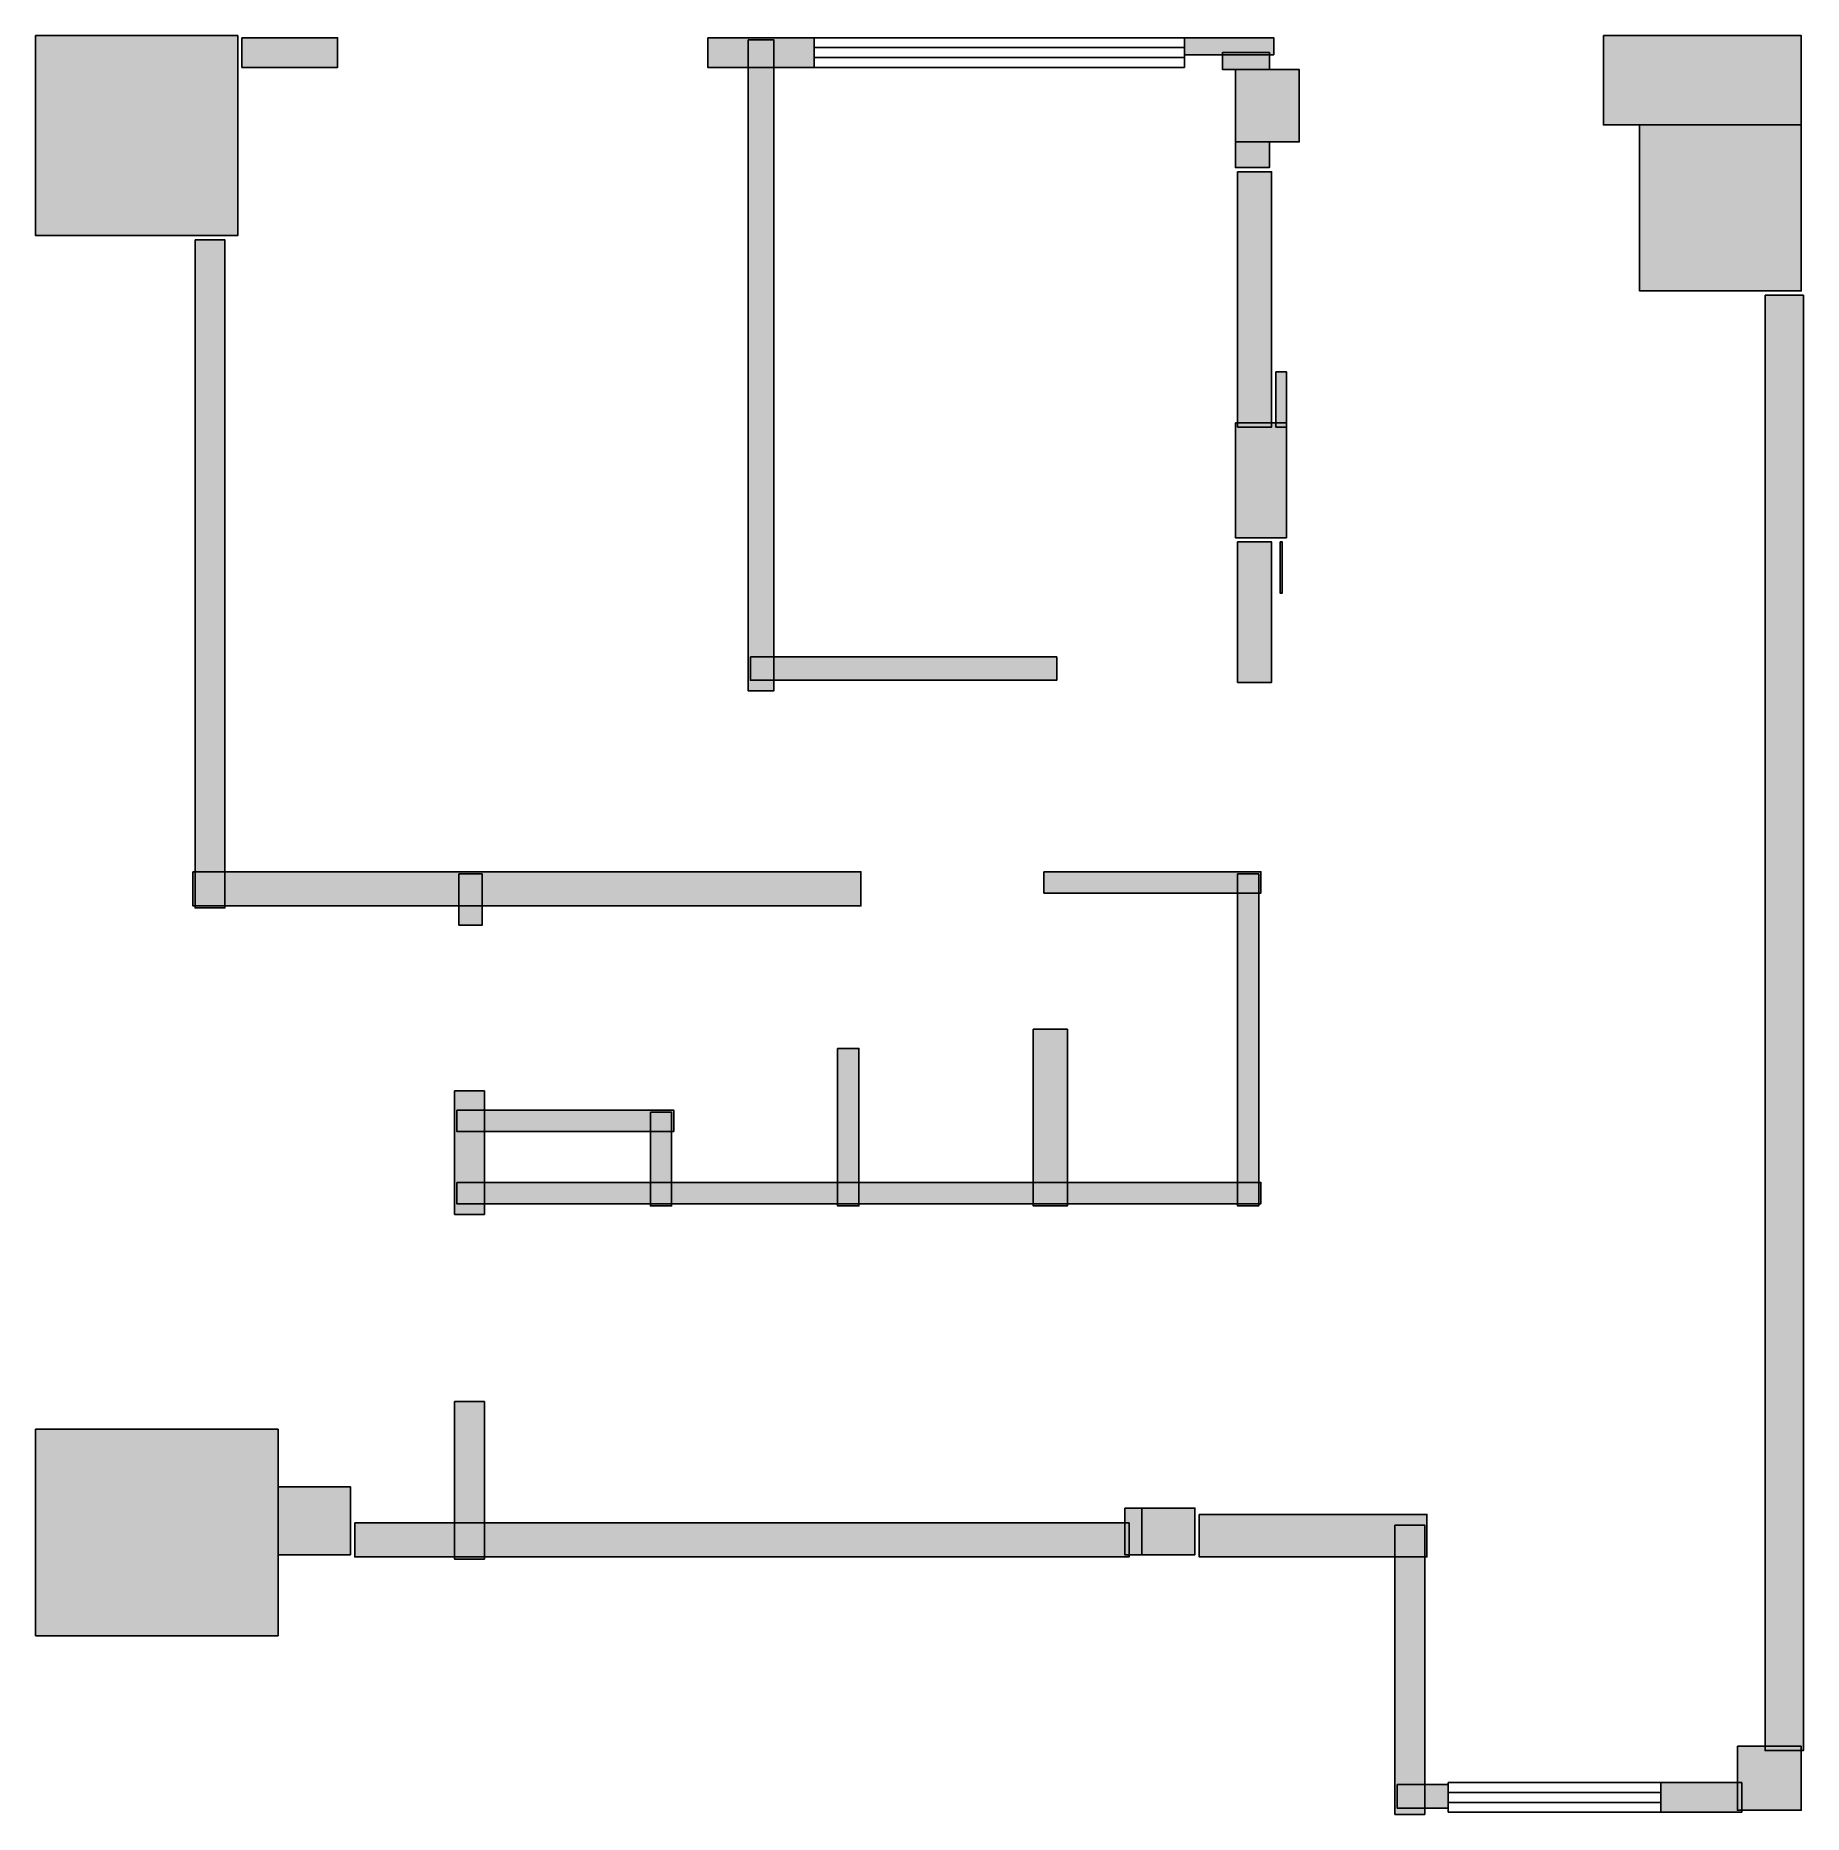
# Model space of a CAD drawing. Header units: centimetres. Extents: x 26 to 758, y 18 to 753.
import ezdxf

# ---------------------------------------------------------------- set-up
doc = ezdxf.new("R2010")
doc.units = ezdxf.units.CM
doc.layers.add('WALL', color=7, linetype='Continuous')
doc.layers.add('WINDOW', color=5, linetype='Continuous')

msp = doc.modelspace()

# ---------------------------------------------------------------- hatches: boundary and pattern name
at = {"layer": 'WALL'}
h = msp.add_hatch(color=256, dxfattribs=at)
h.dxf.hatch_style = 1
h.paths.add_polyline_path([(26.4, 753.28), (110, 753.28), (110, 670.56), (26.4, 670.56)])
h = msp.add_hatch(color=256, dxfattribs=at)
h.dxf.hatch_style = 1
h.paths.add_polyline_path([(111.76, 752.4), (151.36, 752.4), (151.36, 740.08), (111.76, 740.08)])
h = msp.add_hatch(color=256, dxfattribs=at)
h.dxf.hatch_style = 1
h.paths.add_polyline_path([(304.48, 752.4), (348.48, 752.4), (348.48, 740.08), (304.48, 740.08)])
h = msp.add_hatch(color=256, dxfattribs=at)
h.dxf.hatch_style = 1
h.paths.add_polyline_path([(321.2, 751.52), (331.76, 751.52), (331.76, 482.24), (321.2, 482.24)])
h = msp.add_hatch(color=256, dxfattribs=at)
h.dxf.hatch_style = 1
h.paths.add_polyline_path([(501.6, 752.4), (538.56, 752.4), (538.56, 745.36), (501.6, 745.36)])
h = msp.add_hatch(color=256, dxfattribs=at)
h.dxf.hatch_style = 1
h.paths.add_polyline_path([(674.96, 753.28), (756.8, 753.28), (756.8, 716.32), (674.96, 716.32)])
h = msp.add_hatch(color=256, dxfattribs=at)
h.dxf.hatch_style = 1
h.paths.add_polyline_path([(517.44, 746.24), (536.8, 746.24), (536.8, 739.2), (517.44, 739.2)])
h = msp.add_hatch(color=256, dxfattribs=at)
h.dxf.hatch_style = 1
h.paths.add_polyline_path([(522.72, 739.2), (549.12, 739.2), (549.12, 709.28), (522.72, 709.28)])
h = msp.add_hatch(color=256, dxfattribs=at)
h.dxf.hatch_style = 1
h.paths.add_polyline_path([(689.92, 716.32), (756.8, 716.32), (756.8, 647.68), (689.92, 647.68)])
h = msp.add_hatch(color=256, dxfattribs=at)
h.dxf.hatch_style = 1
h.paths.add_polyline_path([(522.72, 709.28), (536.8, 709.28), (536.8, 698.72), (522.72, 698.72)])
h = msp.add_hatch(color=256, dxfattribs=at)
h.dxf.hatch_style = 1
h.paths.add_polyline_path([(523.6, 696.96), (537.68, 696.96), (537.68, 591.36), (523.6, 591.36)])
h = msp.add_hatch(color=256, dxfattribs=at)
h.dxf.hatch_style = 1
h.paths.add_polyline_path([(92.4, 668.8), (104.72, 668.8), (104.72, 392.48), (92.4, 392.48)])
h = msp.add_hatch(color=256, dxfattribs=at)
h.dxf.hatch_style = 1
h.paths.add_polyline_path([(741.84, 645.92), (757.68, 645.92), (757.68, 44), (741.84, 44)])
h = msp.add_hatch(color=256, dxfattribs=at)
h.dxf.hatch_style = 1
h.paths.add_polyline_path([(539.44, 614.24), (543.84, 614.24), (543.84, 591.36), (539.44, 591.36)])
h = msp.add_hatch(color=256, dxfattribs=at)
h.dxf.hatch_style = 1
h.paths.add_polyline_path([(522.72, 593.12), (543.84, 593.12), (543.84, 545.6), (522.72, 545.6)])
h = msp.add_hatch(color=256, dxfattribs=at)
h.dxf.hatch_style = 1
h.paths.add_polyline_path([(523.6, 543.84), (537.68, 543.84), (537.68, 485.76), (523.6, 485.76)])
h = msp.add_hatch(color=256, dxfattribs=at)
h.dxf.hatch_style = 1
h.paths.add_polyline_path([(541.2, 543.84), (542.08, 543.84), (542.08, 522.72), (541.2, 522.72)])
h = msp.add_hatch(color=256, dxfattribs=at)
h.dxf.hatch_style = 1
h.paths.add_polyline_path([(322.08, 496.32), (448.8, 496.32), (448.8, 486.64), (322.08, 486.64)])
h = msp.add_hatch(color=256, dxfattribs=at)
h.dxf.hatch_style = 1
h.paths.add_polyline_path([(91.52, 407.44), (367.84, 407.44), (367.84, 393.36), (91.52, 393.36)])
h = msp.add_hatch(color=256, dxfattribs=at)
h.dxf.hatch_style = 1
h.paths.add_polyline_path([(201.52, 406.56), (211.2, 406.56), (211.2, 385.44), (201.52, 385.44)])
h = msp.add_hatch(color=256, dxfattribs=at)
h.dxf.hatch_style = 1
h.paths.add_polyline_path([(443.52, 407.44), (533.28, 407.44), (533.28, 398.64), (443.52, 398.64)])
h = msp.add_hatch(color=256, dxfattribs=at)
h.dxf.hatch_style = 1
h.paths.add_polyline_path([(523.6, 406.56), (532.4, 406.56), (532.4, 269.28), (523.6, 269.28)])
h = msp.add_hatch(color=256, dxfattribs=at)
h.dxf.hatch_style = 1
h.paths.add_polyline_path([(439.12, 342.32), (453.2, 342.32), (453.2, 269.28), (439.12, 269.28)])
h = msp.add_hatch(color=256, dxfattribs=at)
h.dxf.hatch_style = 1
h.paths.add_polyline_path([(358.16, 334.4), (366.96, 334.4), (366.96, 269.28), (358.16, 269.28)])
h = msp.add_hatch(color=256, dxfattribs=at)
h.dxf.hatch_style = 1
h.paths.add_polyline_path([(199.76, 316.8), (212.08, 316.8), (212.08, 265.76), (199.76, 265.76)])
h = msp.add_hatch(color=256, dxfattribs=at)
h.dxf.hatch_style = 1
h.paths.add_polyline_path([(200.64, 308.88), (290.4, 308.88), (290.4, 300.08), (200.64, 300.08)])
h = msp.add_hatch(color=256, dxfattribs=at)
h.dxf.hatch_style = 1
h.paths.add_polyline_path([(280.72, 308), (289.52, 308), (289.52, 269.28), (280.72, 269.28)])
h = msp.add_hatch(color=256, dxfattribs=at)
h.dxf.hatch_style = 1
h.paths.add_polyline_path([(200.64, 278.96), (533.28, 278.96), (533.28, 270.16), (200.64, 270.16)])
h = msp.add_hatch(color=256, dxfattribs=at)
h.dxf.hatch_style = 1
h.paths.add_polyline_path([(199.76, 188.32), (212.08, 188.32), (212.08, 123.2), (199.76, 123.2)])
h = msp.add_hatch(color=256, dxfattribs=at)
h.dxf.hatch_style = 1
h.paths.add_polyline_path([(26.4, 176.88), (126.72, 176.88), (126.72, 91.52), (26.4, 91.52)])
h = msp.add_hatch(color=256, dxfattribs=at)
h.dxf.hatch_style = 1
h.paths.add_polyline_path([(126.72, 153.12), (156.64, 153.12), (156.64, 124.96), (126.72, 124.96)])
h = msp.add_hatch(color=256, dxfattribs=at)
h.dxf.hatch_style = 1
h.paths.add_polyline_path([(476.96, 144.32), (484, 144.32), (484, 124.96), (476.96, 124.96)])
h = msp.add_hatch(color=256, dxfattribs=at)
h.dxf.hatch_style = 1
h.paths.add_polyline_path([(484, 144.32), (506, 144.32), (506, 124.96), (484, 124.96)])
h = msp.add_hatch(color=256, dxfattribs=at)
h.dxf.hatch_style = 1
h.paths.add_polyline_path([(507.76, 141.68), (601.92, 141.68), (601.92, 124.08), (507.76, 124.08)])
h = msp.add_hatch(color=256, dxfattribs=at)
h.dxf.hatch_style = 1
h.paths.add_polyline_path([(158.4, 138.16), (478.72, 138.16), (478.72, 124.08), (158.4, 124.08)])
h = msp.add_hatch(color=256, dxfattribs=at)
h.dxf.hatch_style = 1
h.paths.add_polyline_path([(588.72, 137.28), (601.04, 137.28), (601.04, 17.6), (588.72, 17.6)])
h = msp.add_hatch(color=256, dxfattribs=at)
h.dxf.hatch_style = 1
h.paths.add_polyline_path([(730.4, 45.76), (756.8, 45.76), (756.8, 19.36), (730.4, 19.36)])
h = msp.add_hatch(color=256, dxfattribs=at)
h.dxf.hatch_style = 1
h.paths.add_polyline_path([(589.6, 29.92), (610.72, 29.92), (610.72, 20.24), (589.6, 20.24)])
h = msp.add_hatch(color=256, dxfattribs=at)
h.dxf.hatch_style = 1
h.paths.add_polyline_path([(698.72, 30.8), (732.16, 30.8), (732.16, 18.48), (698.72, 18.48)])

# ---------------------------------------------------------------- linework, layer by layer
for points in [[(26.4, 753.28), (110, 753.28), (110, 670.56), (26.4, 670.56)], [(111.76, 752.4), (151.36, 752.4), (151.36, 740.08), (111.76, 740.08)], [(304.48, 752.4), (348.48, 752.4), (348.48, 740.08), (304.48, 740.08)], [(321.2, 751.52), (331.76, 751.52), (331.76, 482.24), (321.2, 482.24)], [(501.6, 752.4), (538.56, 752.4), (538.56, 745.36), (501.6, 745.36)], [(674.96, 753.28), (756.8, 753.28), (756.8, 716.32), (674.96, 716.32)], [(517.44, 746.24), (536.8, 746.24), (536.8, 739.2), (517.44, 739.2)], [(522.72, 739.2), (549.12, 739.2), (549.12, 709.28), (522.72, 709.28)], [(689.92, 716.32), (756.8, 716.32), (756.8, 647.68), (689.92, 647.68)], [(522.72, 709.28), (536.8, 709.28), (536.8, 698.72), (522.72, 698.72)], [(523.6, 696.96), (537.68, 696.96), (537.68, 591.36), (523.6, 591.36)], [(92.4, 668.8), (104.72, 668.8), (104.72, 392.48), (92.4, 392.48)], [(741.84, 645.92), (757.68, 645.92), (757.68, 44), (741.84, 44)], [(539.44, 614.24), (543.84, 614.24), (543.84, 591.36), (539.44, 591.36)], [(522.72, 593.12), (543.84, 593.12), (543.84, 545.6), (522.72, 545.6)], [(523.6, 543.84), (537.68, 543.84), (537.68, 485.76), (523.6, 485.76)], [(541.2, 543.84), (542.08, 543.84), (542.08, 522.72), (541.2, 522.72)], [(322.08, 496.32), (448.8, 496.32), (448.8, 486.64), (322.08, 486.64)], [(91.52, 407.44), (367.84, 407.44), (367.84, 393.36), (91.52, 393.36)], [(201.52, 406.56), (211.2, 406.56), (211.2, 385.44), (201.52, 385.44)], [(443.52, 407.44), (533.28, 407.44), (533.28, 398.64), (443.52, 398.64)], [(523.6, 406.56), (532.4, 406.56), (532.4, 269.28), (523.6, 269.28)], [(439.12, 342.32), (453.2, 342.32), (453.2, 269.28), (439.12, 269.28)], [(358.16, 334.4), (366.96, 334.4), (366.96, 269.28), (358.16, 269.28)], [(199.76, 316.8), (212.08, 316.8), (212.08, 265.76), (199.76, 265.76)], [(200.64, 308.88), (290.4, 308.88), (290.4, 300.08), (200.64, 300.08)], [(280.72, 308), (289.52, 308), (289.52, 269.28), (280.72, 269.28)], [(200.64, 278.96), (533.28, 278.96), (533.28, 270.16), (200.64, 270.16)], [(199.76, 188.32), (212.08, 188.32), (212.08, 123.2), (199.76, 123.2)], [(26.4, 176.88), (126.72, 176.88), (126.72, 91.52), (26.4, 91.52)], [(126.72, 153.12), (156.64, 153.12), (156.64, 124.96), (126.72, 124.96)], [(476.96, 144.32), (484, 144.32), (484, 124.96), (476.96, 124.96)], [(484, 144.32), (506, 144.32), (506, 124.96), (484, 124.96)], [(507.76, 141.68), (601.92, 141.68), (601.92, 124.08), (507.76, 124.08)], [(158.4, 138.16), (478.72, 138.16), (478.72, 124.08), (158.4, 124.08)], [(588.72, 137.28), (601.04, 137.28), (601.04, 17.6), (588.72, 17.6)], [(730.4, 45.76), (756.8, 45.76), (756.8, 19.36), (730.4, 19.36)], [(589.6, 29.92), (610.72, 29.92), (610.72, 20.24), (589.6, 20.24)], [(698.72, 30.8), (732.16, 30.8), (732.16, 18.48), (698.72, 18.48)]]:
    msp.add_lwpolyline(points, close=True, dxfattribs=at)
at = {"layer": 'WINDOW'}
for p, q in [((348.48, 752.4), (501.6, 752.4)), ((348.48, 752.4), (348.48, 740.08)), ((501.6, 752.4), (501.6, 740.08)), ((348.48, 748.29), (501.6, 748.29)), ((348.48, 744.19), (501.6, 744.19)), ((348.48, 740.08), (501.6, 740.08)), ((610.72, 30.8), (698.72, 30.8)), ((610.72, 30.8), (610.72, 18.48)), ((698.72, 30.8), (698.72, 18.48)), ((610.72, 26.69), (698.72, 26.69)), ((610.72, 22.59), (698.72, 22.59)), ((610.72, 18.48), (698.72, 18.48))]:
    msp.add_line(p, q, dxfattribs=at)

doc.saveas('drawing.dxf')
